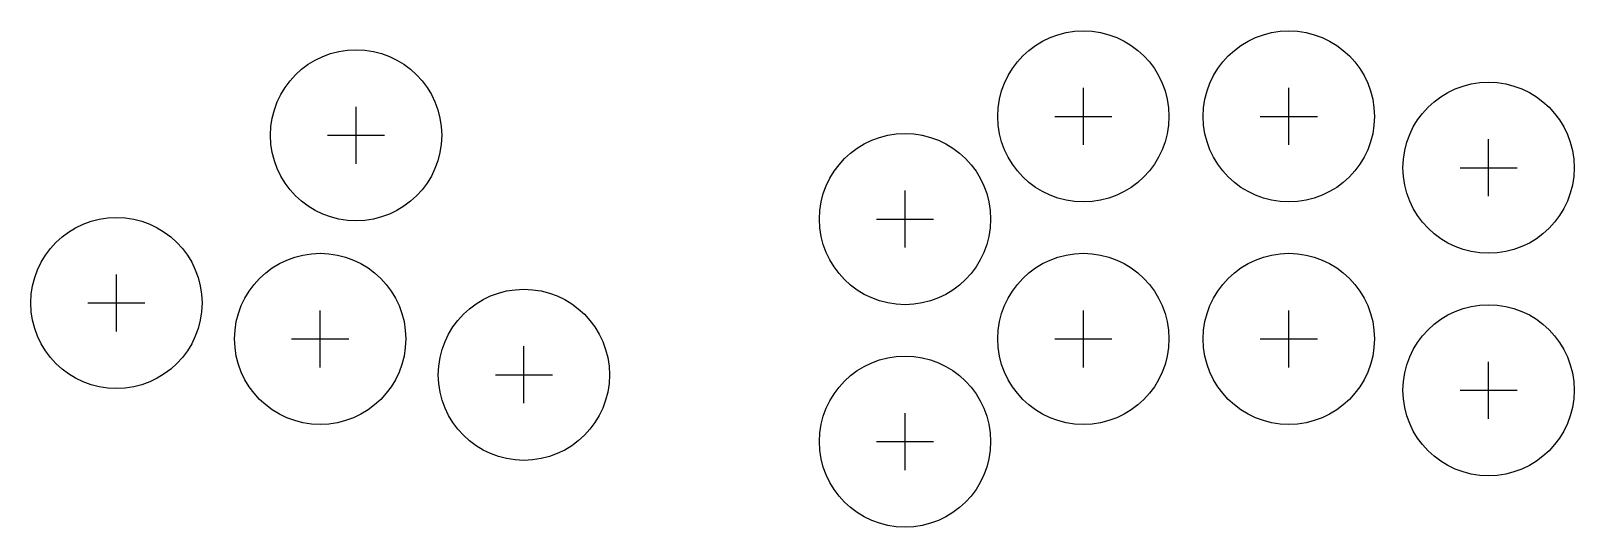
# Model space of a CAD drawing. Header units: millimetres. Extents: x -41 to 176, y -26 to 43.
import ezdxf

# ---------------------------------------------------------------- set-up
doc = ezdxf.new("R2010")
doc.units = ezdxf.units.MM
doc.layers.add('BUTTONS', color=1, linetype='Continuous')
doc.layers.add('REFERENCE', color=8, linetype='Continuous')

msp = doc.modelspace()

# ---------------------------------------------------------------- linework, layer by layer
at = {"layer": 'BUTTONS'}
for centre in [(107, 31.2), (135.8, 31.2), (5.0358, 28.5594), (163.8, 24), (82, 16.8), (-28.5594, 5.0358), (0, 0), (107, 0), (135.8, 0), (28.5594, -5.0358), (163.8, -7.2), (82, -14.4)]:
    msp.add_circle(centre, 12, dxfattribs=at)
at = {"layer": 'REFERENCE'}
for p, q in [((107, 27.2), (107, 35.2)), ((135.8, 27.2), (135.8, 35.2)), ((5.0358, 24.5594), (5.0358, 32.5594)), ((103, 31.2), (111, 31.2)), ((131.8, 31.2), (139.8, 31.2)), ((1.0358, 28.5594), (9.0358, 28.5594)), ((163.8, 20), (163.8, 28)), ((159.8, 24), (167.8, 24)), ((82, 12.8), (82, 20.8)), ((78, 16.8), (86, 16.8)), ((-28.5594, 1.0358), (-28.5594, 9.0358)), ((-32.5594, 5.0358), (-24.5594, 5.0358)), ((0, -4), (0, 4)), ((107, -4), (107, 4)), ((135.8, -4), (135.8, 4)), ((-4, 0), (4, 0)), ((103, 0), (111, 0)), ((131.8, 0), (139.8, 0)), ((28.5594, -9.0358), (28.5594, -1.0358)), ((163.8, -11.2), (163.8, -3.2)), ((24.5594, -5.0358), (32.5594, -5.0358)), ((159.8, -7.2), (167.8, -7.2)), ((82, -18.4), (82, -10.4)), ((78, -14.4), (86, -14.4))]:
    msp.add_line(p, q, dxfattribs=at)

doc.saveas('drawing.dxf')
